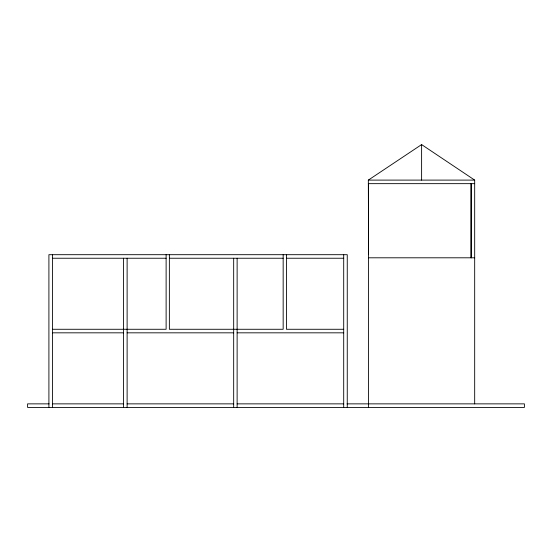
<?xml version="1.0" encoding="UTF-8"?>
<svg xmlns="http://www.w3.org/2000/svg" width="552" height="552" viewBox="0 0 552 552"><rect width="100%" height="100%" fill="white"/><g stroke="black" fill="none" stroke-linecap="round" stroke-linejoin="round"><path stroke-width="0.83" d="M368.57 254.693L368.336 180.104L421.611 144.583L474.679 180.104L474.679 403.864M368.336 180.104L474.679 180.104M368.336 183.657L474.679 183.657M368.57 257.798L474.679 257.798M52.461 258.239L166.117 258.239M169.367 258.239L283.162 258.239M286.433 258.239L343.703 258.239M52.461 329.275L166.117 329.275L166.117 254.693M343.703 329.275L286.433 329.275L286.433 254.693M52.461 332.828L123.496 332.828M127.119 332.828L233.675 332.828M237.125 332.828L343.703 332.828M49.128 403.864L27.6 403.864L27.6 407.417L524.4 407.417L524.4 403.864L347.042 403.864M52.461 403.864L123.496 403.864M127.119 403.864L233.675 403.864M237.125 403.864L343.703 403.864M421.611 144.583L421.611 180.104M368.57 183.657L368.57 407.417M347.256 407.417L347.256 254.693L48.907 254.693L48.907 407.417M343.703 254.693L343.703 407.417M283.162 254.693L283.162 329.275L169.367 329.275L169.367 254.693M237.125 258.239L237.125 407.417M233.675 258.239L233.675 407.417M127.119 258.239L127.119 407.417M123.496 258.239L123.496 407.417M52.461 254.693L52.461 407.417M471.125 257.798L471.125 183.657L471.104 257.798"/></g></svg>
